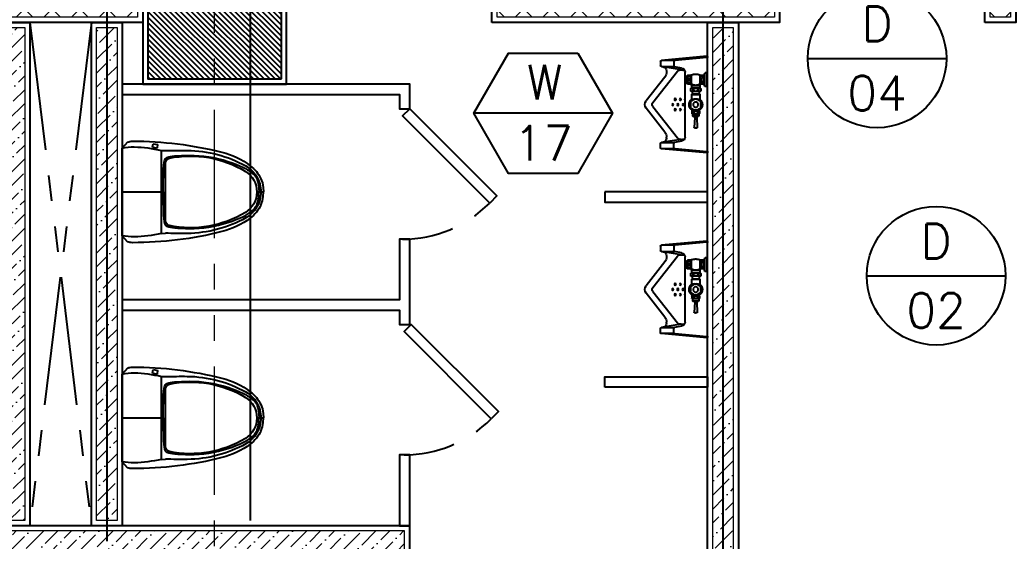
# Model space of a CAD drawing. Header units: metres. Extents: x -12400 to 1, y 0 to 106422.
# Drawn here: x -12074.703 to -12069.867, y 106403.745 to 106406.283 of the extents above; entities that cross this region are included whole.
import ezdxf
from ezdxf.enums import TextEntityAlignment as Align

# ---------------------------------------------------------------- set-up
doc = ezdxf.new("R2010")
doc.units = ezdxf.units.M
doc.header["$PDMODE"] = 35
for name, pattern in [('DASHED2', [0.375, 0.25, -0.125]), ('HIDDEN2', [4.762499999999999, 3.175, -1.5875]), ('PHANTOM2', [1.25, 0.625, -0.125, 0.125, -0.125, 0.125, -0.125])]:
    doc.linetypes.add(name, pattern=pattern)
for name, color, linetype, lineweight in [('0.1', 1, 'Continuous', 9), ('A-DIM-100', 8, 'Continuous', 0), ('DIM 001', 251, 'Continuous', 13), ('HATCH', 250, 'Continuous', 5)]:
    doc.layers.add(name, color=color, linetype=linetype, lineweight=lineweight)
for name, color, linetype in [('FIXTURE', 35, 'Continuous'), ('FURNITURE', 1, 'Continuous'), ('P-FIXT', 8, 'Continuous'), ('P-FIXT-MISC', 84, 'Continuous'), ('P-HIDE', 1, 'HIDDEN2'), ('SCH-DOOR', 23, 'Continuous'), ('SCH-WIND', 181, 'Continuous'), ('stone', 15, 'Continuous'), ('WALL', 7, 'Continuous')]:
    doc.layers.add(name, color=color, linetype=linetype)
doc.layers.add('GUIDELINES', color=206, linetype='Continuous', plot=False)
doc.styles.add('DIMTXT-100', font='arial.ttf')
doc.styles.add('swis721', font='swiss.ttf')
doc.styles.add('T-0.15', font='romans.shx', dxfattribs={"height": 0.15})
doc.dimstyles.new('D-100', dxfattribs={"dimtxt": 0.2, "dimasz": 0.15, "dimexe": 0.1, "dimexo": 0.1, "dimgap": 0.1, "dimtad": 1, "dimdec": 3, "dimzin": 4, "dimdsep": 46, "dimtxsty": 'DIMTXT-100', "dimblk": 'ARCHTICK', "dimcen": 0.2, "dimdle": 0.1, "dimclrd": 8, "dimclre": 8, "dimclrt": 2, "dimadec": 0, "dimazin": 1, "dimtfac": 1, "dimtdec": 3, "dimtofl": 0, "dimtmove": 2, "dimatfit": 3, "dimfxl": 1, "dimarcsym": 0})
doc.dimstyles.new('DIM 200', dxfattribs={"dimtxt": 200, "dimasz": 1, "dimexe": 0, "dimexo": 40, "dimgap": 50, "dimtad": 1, "dimtoh": 1, "dimdec": 0, "dimlfac": 2, "dimtxsty": 'swis721', "dimblk": 'CIR', "dimcen": 0, "dimclrd": 155, "dimclre": 155, "dimclrt": 4, "dimadec": 0, "dimazin": 0, "dimtfac": 1, "dimtdec": 0, "dimtix": 1, "dimtmove": 1, "dimatfit": 3, "dimldrblk": 'CIR', "dimfxl": 0, "dimarcsym": 0})

# ---------------------------------------------------------------- blocks, each defined once
blk = doc.blocks.new('CIR')
at = {"color": 4}
blk.add_circle((0, 0), 50, dxfattribs=at)
blk = doc.blocks.new('D-TAG')
at = {"layer": 'SCH-DOOR'}
blk.add_line((-0.2999999999883585, 0), (0.2999999999883585, 0), dxfattribs=at)
blk.add_circle((0, 5.821121362714621e-11), 0.3, dxfattribs=at)
at = {"layer": 'SCH-DOOR', "color": 2, "style": 'T-0.15'}
for tag, p in [('D-TAG', (-7.105427357601002e-14, 0.150000000029106)), ('D-NO', (-7.105427357601002e-14, -0.1499999999709054))]:
    blk.add_attdef(tag, text='', height=0.15, dxfattribs=at).set_placement(p, align=Align.MIDDLE_CENTER)
blk = doc.blocks.new('_ArchTick')
at = {"color": 0, "linetype": 'ByBlock', "const_width": 0.15}
blk.add_lwpolyline([(-0.5, -0.5), (0.5, 0.5)], dxfattribs=at)
blk = doc.blocks.new('*D1845')
at = {"layer": 'DEFPOINTS', "color": 0, "transparency": 16777216}
for p in [(-12073.57941529414, 106409.9702236537), (-12075.42941529414, 106403.7452236537), (-12073.57941529414, 106403.7452236537)]:
    blk.add_point(p, dxfattribs=at)
at = {"layer": 'DIM 001', "color": 8, "lineweight": -2, "transparency": 16777216}
for p, q in [((-12075.42941529414, 106403.8452236537), (-12075.42941529414, 106410.0702236537)), ((-12073.57941529414, 106403.8452236537), (-12073.57941529414, 106410.0702236537)), ((-12075.52941529414, 106409.9702236537), (-12073.47941529414, 106409.9702236537))]:
    blk.add_line(p, q, dxfattribs=at)
at = {"layer": 'DIM 001', "color": 8, "lineweight": -2, "transparency": 16777216, "xscale": 0.15, "yscale": 0.15, "zscale": 0.15, "rotation": 180}
blk.add_blockref('_ArchTick', (-12075.42941529414, 106409.9702236537), dxfattribs=at)
at = {"layer": 'DIM 001', "color": 8, "lineweight": -2, "transparency": 16777216, "xscale": 0.15, "yscale": 0.15, "zscale": 0.15}
blk.add_blockref('_ArchTick', (-12073.57941529414, 106409.9702236537), dxfattribs=at)
at = {"layer": 'DIM 001', "color": 2, "transparency": 16777216, "insert": (-12074.50441529414, 106410.1723382512), "char_height": 0.2, "attachment_point": 5, "style": 'DIMTXT-100'}
blk.add_mtext('1.850', dxfattribs=at)
blk = doc.blocks.new('*D1846')
at = {"layer": 'DEFPOINTS', "color": 0, "transparency": 16777216}
for p in [(-12071.27941529414, 106409.9702236537), (-12071.27941529414, 106406.3702236537), (-12073.57941529414, 106403.7452236537)]:
    blk.add_point(p, dxfattribs=at)
at = {"layer": 'DIM 001', "color": 8, "lineweight": -2, "transparency": 16777216}
for p, q in [((-12073.57941529414, 106403.8452236537), (-12073.57941529414, 106410.0702236537)), ((-12071.27941529414, 106406.4702236537), (-12071.27941529414, 106410.0702236537)), ((-12073.67941529414, 106409.9702236537), (-12071.17941529413, 106409.9702236537))]:
    blk.add_line(p, q, dxfattribs=at)
at = {"layer": 'DIM 001', "color": 8, "lineweight": -2, "transparency": 16777216, "xscale": 0.15, "yscale": 0.15, "zscale": 0.15, "rotation": 180}
blk.add_blockref('_ArchTick', (-12073.57941529414, 106409.9702236537), dxfattribs=at)
at = {"layer": 'DIM 001', "color": 8, "lineweight": -2, "transparency": 16777216, "xscale": 0.15, "yscale": 0.15, "zscale": 0.15}
blk.add_blockref('_ArchTick', (-12071.27941529414, 106409.9702236537), dxfattribs=at)
at = {"layer": 'DIM 001', "color": 2, "transparency": 16777216, "insert": (-12072.42941529414, 106410.1724064641), "char_height": 0.2, "attachment_point": 5, "style": 'DIMTXT-100'}
blk.add_mtext('2.300', dxfattribs=at)
blk = doc.blocks.new('A$C1B753C5A')
at = {"layer": 'WALL'}
h = blk.add_hatch(dxfattribs=at)
h.set_pattern_fill('ANSI31', color=250, scale=0.15)
h.set_pattern_definition([(45, (-1494.388102653662, 303.0677240852394), (-0.01325825214724777, 0.01325825214724777), [])])
h.paths.add_polyline_path([(0.4750000000001364, 0.6749999999999545), (0.02500000000009089, 0.6749999999999545), (0.02500000000009095, 0.02499999999997721), (0.4750000000001364, 0.02499999999997721)])
at = {"color": 7}
blk.add_lwpolyline([(0, 0), (0.5000000000002274, 0), (0.5000000000002274, 0.6999999999999318), (0, 0.6999999999999318)], close=True, dxfattribs=at)
at = {"layer": 'stone', "color": 5}
blk.add_lwpolyline([(0.02500000000009095, 0.02499999999997726), (0.4750000000001364, 0.02499999999997726), (0.4750000000001364, 0.6749999999999545), (0.02500000000009095, 0.6749999999999545)], close=True, dxfattribs=at)
blk = doc.blocks.new('COLUMNS2F')
at = {"rotation": 90}
blk.add_blockref('A$C1B753C5A', (-12149.60441529414, 106343.1499565114), dxfattribs=at)
blk = doc.blocks.new('AM-UFV-P')
for p, q in [((-35, 0), (35, 0)), ((-35, 0), (-35, -4)), ((35, 0), (35, -4.000000000000455)), ((-179.5, -44.5), (-175.5, -43)), ((-179.5, -44.5), (-179.5, -71.5)), ((-175.5, -43), (-175.5, -73)), ((-165.4794172342263, -43), (-175.5000000000002, -43)), ((-165.5, -43.5), (-165.5, -72.5)), ((-153, -39.5), (-164, -39.5)), ((-164, -47.5), (-164, -49.5)), ((-153, -47.5), (-164, -47.5)), ((-153, -47.5), (-153, -49.5)), ((-151.5, -43.5), (-151.5, -72.5)), ((-145.5785287664237, -43), (-148.5, -43)), ((-148.5, -43), (-148.5, -44.5)), ((-148.2613607030553, -54.38500171259784), (-137.7613607030553, -36.19846823312446)), ((-143.3662692463452, -42), (-145.1577547170014, -42)), ((-131.5, -32.5834699457223), (-110.5, -32.5834699457223)), ((-104.2386392969449, -36.19846823312446), (-93.73863929694494, -54.38500171259784)), ((-70, -37.5), (-102.6696972201767, -37.5)), ((-73, -37.5), (-73, -78.5)), ((-70, -37.5), (-70, -78.5)), ((-56.49999999999989, -41), (-70, -41)), ((-56.49999999999989, -38.5), (-56.49999999999989, -77.5)), ((-42.99999999999989, -33), (-54.99999999999989, -33)), ((-54.99999999999989, -44), (-54.99999999999989, -47)), ((-42.99999999999989, -44), (-54.99999999999989, -44)), ((-42.99999999999989, -47), (-54.99999999999989, -47)), ((-42.99999999999989, -44), (-42.99999999999989, -47)), ((-27.49999999999989, -38), (-41.51154461283465, -38)), ((-41.49999999999989, -38.5), (-41.49999999999989, -77.5)), ((-34.99999999999989, -4), (35.00000000000011, -4)), ((-34.99999999999989, -4), (-33.00142649191491, -11.99429403234035)), ((-27.49999999999989, -38), (-26.86302466001473, -37)), ((-27.49999999999989, -78), (-27.49999999999989, -38)), ((-26.86302466001473, -37), (23.5, -37)), ((-20.99999999999989, -18.5), (-20.99999999999989, -35)), ((-20.99999999999989, -28.5), (-11.99999999999989, -28.5)), ((-16.49999999999989, -16), (16.5, -16)), ((-11.99999999999989, -18.5), (-10, -18.5)), ((-11.99999999999989, -18.5), (-11.99999999999989, -28.5)), ((-10, -18.5), (-10, -28.5)), ((-9.999999999999886, -28.5), (10, -28.5)), ((10, -18.5), (12, -18.5)), ((10, -18.5), (10, -28.5)), ((12, -18.5), (12, -28.5)), ((12, -28.5), (21, -28.5)), ((21, -18.5), (21, -35)), ((35.00000000000011, -4), (33.00142649191503, -11.99429403234035)), ((-183.5, -53), (-232.5583307503521, -50.09169093996843)), ((-183.5, -63), (-232.5583307503521, -65.90830906003157)), ((-183.5, -53), (-183.5, -63)), ((-175.5, -73), (-179.5, -71.5)), ((-165.4794172342263, -73), (-175.5, -73)), ((-153, -49.5), (-164, -49.5)), ((-164, -66.5), (-164, -68.5)), ((-153.0000000000002, -66.5), (-164, -66.5)), ((-153, -68.5), (-164, -68.5)), ((-153.0000000000002, -76.5), (-164, -76.5)), ((-153, -66.5), (-153, -68.5)), ((-149.5, -71.5), (-148.5, -73)), ((-145.5785287664237, -73), (-148.5, -73)), ((-137.7613607030553, -79.80153176687554), (-148.2613607030553, -61.61499828740216)), ((-143.3662692463452, -74), (-145.1577547170014, -74)), ((-110.5, -83.4165300542777), (-131.5, -83.4165300542777)), ((-93.73863929694494, -61.61499828740216), (-104.2386392969449, -79.80153176687554)), ((-70, -78.5), (-102.6696972201767, -78.5)), ((-56.49999999999989, -75), (-70, -75)), ((-54.99999999999989, -69), (-54.99999999999989, -72)), ((-42.99999999999989, -69), (-54.99999999999989, -69)), ((-42.99999999999989, -72), (-54.99999999999989, -72)), ((-42.99999999999989, -83), (-54.99999999999989, -83)), ((-42.99999999999989, -69), (-42.99999999999989, -72)), ((-27.49999999999989, -78), (-41.51154461283465, -78)), ((-27.49999999999989, -78), (-26.86302466001484, -79)), ((-26.86302466001484, -79), (23.5, -79)), ((-20.99999999999989, -83), (21, -83)), ((-20.99999999999989, -83), (-20.99999999999989, -97.5)), ((-20.99999999999989, -92.5), (-14.99999999999989, -92.5)), ((-14.99999999999989, -92.48803407618198), (-14.99999999999989, -100.5)), ((-6, -92.5), (-6, -100.5)), ((-6, -92.5), (6, -92.5)), ((6, -92.5), (6, -100.5)), ((15, -92.48803407620153), (15, -100.5)), ((15.00000000000011, -92.5), (21, -92.5)), ((21, -82.99999999999955), (21, -97.5)), ((-17.99999999999989, -100.5), (18, -100.5)), ((-15.49999999999989, -100.5), (-15.49999999999989, -102.2824768700866)), ((15.5, -100.5), (15.5, -102.2824768700866))]:
    blk.add_line(p, q)
for points in [[(-151.518372957667, -43.02755943650027), (-151.5, -43), (-150.5, -44.5)], [(-150.5, -73), (-149.5, -43)], [(-148.5, -44.5), (-149.5, -43), (-150.5, -44.5)], [(-149.5, -71.5), (-150.5, -73), (-151.5, -71.5)]]:
    blk.add_lwpolyline(points)
blk.add_circle((-121, -58), 12.5)
for centre, radius, start, end in [((-159.4166666666667, -43.5), 6.083333333333319, 138.8879095608329, 221.1120904391671), ((-157.5833333333335, -43.5), 6.083333333333319, 318.887909560833, 41.11209043916704), ((-121, -58), 32.5, 39.10689781538957, 155.3469832214852), ((-108.531269265191, -58), 39.96873073480916, 156.4022568453382, 203.5977431546618), ((-121, -58), 27.5, 127.5536494185502, 172.4463505814501), ((-121, -58), 27.5, 112.4463505814498, 127.5536494185502), ((-121, -58), 27.5, 67.55364941855044, 112.4463505814498), ((-121, -58), 27.5, 52.4463505814501, 67.55364941855044), ((-121, -58), 27.5, 7.553649418550401, 52.4463505814501), ((-164.5416666666652, -58), 71.5416666666651, 343.3486993391459, 16.65130066085406), ((-45.66666666666663, -38.5), 10.83333333333329, 149.4897625938843, 210.5102374061157), ((-15.41666666666663, -58), 41.08333333333321, 164.4696679631493, 195.5303320368507), ((-52.33333333333314, -38.5), 10.83333333333329, 329.4897625938843, 30.5102374061157), ((-82.58333333333314, -58), 41.08333333333321, 344.4696679631493, 15.53033203685071), ((-30.09099899147884, -11.26668715723144), 3, 194.0362434679265, 263.4065406717525), ((0, 249.0624999999991), 265.0624999999989, 263.4065406717523, 276.5934593282477), ((8.719140243358197, -58), 36.21914024335814, 144.5632464150911, 215.4367535849089), ((-22.99999999999989, -35), 2, 270, 0), ((-16.49999999999989, -21.30000000000018), 5.300000000000013, 31.89079180184607, 148.1092081981541), ((-16.49999999999989, -24.4375), 6.062499999999962, 222.0750220508432, 317.9249779491569), ((0, -37.25), 21.25000000000016, 61.92751306414726, 118.0724869358527), ((0, -4.5), 25.99999999999974, 247.3801350519597, 292.6198649480403), ((16.5, -21.30000000000018), 5.300000000000013, 31.89079180184593, 148.1092081981539), ((16.5, -24.4375), 6.062499999999962, 222.0750220508431, 317.9249779491568), ((23, -35), 2, 180, 270), ((-29.625, -58), 57.12500000000003, 338.4314042648749, 21.56859573512498), ((30.09099899147895, -11.26668715723144), 3, 276.5934593282469, 345.9637565320737), ((-211.8633646436067, -58), 23.63663535639327, 164.1433383979493, 195.8566616020505), ((-232.6766883020441, -52.08818574085262), 2, 86.60732367458516, 164.1433383979494), ((-232.6766883020441, -63.91181425914738), 2, 195.8566616020508, 273.3926763254156), ((-179.1916529343673, -54.57779608751071), 4.58816901734348, 93.85345685994521, 159.8863384317429), ((-179.1916529343673, -61.42220391248975), 4.58816901734348, 200.1136615682571, 266.1465431400548), ((-140.666666666667, -58), 24.83333333333311, 159.9840403971173, 200.0159596028829), ((-159.4166666666667, -72.5), 6.083333333333319, 138.887909560833, 221.1120904391671), ((-176.3333333333333, -58), 24.83333333333311, 339.9840403971172, 20.01595960288267), ((-157.5833333333335, -72.5), 6.083333333333319, 318.887909560833, 41.11209043916703), ((-121, -58), 32.5, 206.3608505240899, 320.8931021846103), ((-121, -58), 27.5, 172.4463505814501, 187.55364941855), ((-121, -58), 27.5, 187.55364941855, 232.44635058145), ((-121, -58), 27.5, 232.44635058145, 247.5536494185507), ((-121, -58), 27.5, 247.5536494185507, 292.4463505814498), ((-121, -58), 27.5, 292.4463505814498, 307.5536494185508), ((-121, -58), 27.5, 307.5536494185508, 352.4463505814494), ((-121, -58), 27.5, 352.4463505814494, 7.553649418550401), ((-45.66666666666663, -77.5), 10.83333333333329, 149.4897625938843, 210.5102374061157), ((-52.33333333333314, -77.5), 10.83333333333329, 329.4897625938843, 30.5102374061157), ((-26.04397409158469, -83.37123380724051), 5.057616946370748, 4.209349294655021, 59.8014171215136), ((-17.99999999999989, -92.49401703808917), 3.000005965966272, 359.8857339959993, 180.1142660040007), ((0, -96.98505154417262), 7.491040472049557, 36.77843010713381, 143.2215698928662), ((18.00000000000011, -92.49401703808917), 3.000005965966272, 359.8857339959993, 180.1142660040007), ((26.0439740915848, -83.37123380724051), 5.057616946370748, 120.1985828784864, 175.790650705345), ((-17.99999999999989, -97.5), 3, 180, 269.9999999999999), ((-12.99999999999989, -102.2824768700866), 2.5, 180, 263.6816343900797), ((1.13686837721616e-13, 15.12499999999864), 120.6249999999985, 263.6816343900803, 276.3183656099196), ((13, -102.2824768700866), 2.5, 276.3183656099202, 0), ((18, -97.5), 3, 269.9999999999999, 0)]:
    blk.add_arc(centre, radius, start, end)
blk = doc.blocks.new('A$C70C25C89')
at = {"layer": 'P-FIXT'}
for p, q in [((-0.2270403193979291, 0), (-0.2320209828976658, 0)), ((-0.2270403193979291, 0), (0.2270403193979291, 0)), ((0.2270403193979291, 0), (0.2320209828976658, 0)), ((-0.2350143383737304, -0.00319955701706931), (-0.2149996914886287, -0.2249999999767169)), ((-0.2300348248900264, -0.003181485168170184), (-0.2152843899530126, -0.1603024752694182)), ((0.2350143383737304, -0.00319955701706931), (0.2150003085116623, -0.2249999999767169)), ((0.2300348248900264, -0.003181485168170184), (0.2152850069833221, -0.1603024752694182)), ((-0.17798556262278, -0.1264222912141122), (-0.1842532236987608, -0.1608944271574728)), ((-0.1692109516297933, -0.1284797792322934), (-0.1836536471819272, -0.2167713196249679)), ((-0.1692109516297933, -0.1284797792322934), (-0.1664730839838739, -0.1117425606935285)), ((-0.1583081644203048, -0.1099999999860302), (0.1583087814433384, -0.1099999999860302)), ((0.1692115686601028, -0.1284797792322934), (0.1664737010141835, -0.1117425606935285)), ((0.1692115686601028, -0.1284797792322934), (0.1836542642122367, -0.2167713196249679)), ((0.1779861796458135, -0.1264222912141122), (0.1842538407290704, -0.1608944271574728)), ((-0.2149996914886287, -0.1616888482822105), (-0.2149996914886287, -0.2249999999767169)), ((-0.2102935474686092, -0.1649999999790452), (-0.1891725732493796, -0.1649999999790452)), ((-0.1849996914825169, -0.2249999999767169), (-0.1849996914825169, -0.1627544614020735)), ((-0.009503696812316775, -0.2671896870597266), (-0.1621452885738108, -0.1471816698322073)), ((0.009504313842626289, -0.2671896870597266), (0.1621459056041203, -0.1471816698322073)), ((0.1850003085128265, -0.2249999999767169), (0.1850003085128265, -0.1627544614020735)), ((0.2102941644989187, -0.1649999999790452), (0.1891731902796892, -0.1649999999790452)), ((0.2150003085116623, -0.1616888482822105), (0.2150003085116623, -0.2249999999767169)), ((-0.2099996914839721, -0.2299999999813735), (-0.1899996914871735, -0.2299999999813735)), ((-0.1836536471819272, -0.2167713196249679), (-0.1849996914825169, -0.2249999999767169)), ((-0.1639159770275, -0.1999999999534339), (-0.1592887924780371, -0.1999999999534339)), ((-0.1339447782738716, -0.2090535794268362), (-0.01813128592766589, -0.2989006973220967)), ((0.1339453953041811, -0.2090535794268362), (0.0181319029579754, -0.2989006973220967)), ((0.1639165940505336, -0.1999999999534339), (0.1592894095083466, -0.1999999999534339)), ((0.1836542642122367, -0.2167713196249679), (0.1850003085128265, -0.2249999999767169)), ((0.2100003085142816, -0.2299999999813735), (0.1900003085174831, -0.2299999999813735))]:
    blk.add_line(p, q, dxfattribs=at)
for centre, radius, start, end in [((-0.2320209828976658, -0.002999999967869371), 0.003, 90, 183.8140751683638), ((-0.2270403193979291, -0.002999999967869371), 0.003, 90, 183.468228503883), ((0.2270403193979291, -0.002999999967869371), 0.003, 356.531771496117, 90), ((0.2320209828976658, -0.002999999967869371), 0.003, 356.1859248316362, 90), ((-0.1583081644203048, -0.1300000000046566), 0.02, 90, 169.6951549488134), ((-0.1494732814680901, -0.1317084595793858), 0.02, 170.7098595044006, 230.6837464831475), ((0.1583087814433384, -0.1300000000046566), 0.02, 10.30484505118658, 90), ((0.1494738984983996, -0.1317084595793858), 0.02, 309.3162535168525, 9.290140495599383), ((-0.2102935474686092, -0.1599999999743886), 0.005, 183.468228503883, 270), ((-0.1891725732493796, -0.1599999999743886), 0.005, 270, 349.6951549488134), ((0.1891731902796892, -0.1599999999743886), 0.005, 190.3048450511866, 270), ((0.2102941644989187, -0.1599999999743886), 0.005, 270, 356.531771496117), ((-0.2099996914839721, -0.2249999999767169), 0.005, 180, 270), ((-0.1899996914871735, -0.2249999999767169), 0.005, 270, 0), ((-0.1639159770275, -0.2199999999720603), 0.02, 90, 170.7098595044006), ((-0.1592887924780371, -0.2399999999906868), 0.04, 50.68374648314753, 90), ((0.1592894095083466, -0.2399999999906868), 0.04, 90, 129.3162535168525), ((0.1639165940505336, -0.2199999999720603), 0.02, 9.290140495599383, 90), ((0.1900003085174831, -0.2249999999767169), 0.005, 180, 270), ((0.2100003085142816, -0.2249999999767169), 0.005, 270, 0), ((3.085151547566056e-07, -0.2555847793701105), 0.015, 230.6837464831475, 309.3162535168525), ((3.085151547566056e-07, -0.2749999591615051), 0.03, 232.8152940856794, 307.1847059143206)]:
    blk.add_arc(centre, radius, start, end, dxfattribs=at)
at = {"layer": 'P-FIXT-MISC'}
for centre in [(-0.02499969148630043, -0.1326672316645272), (3.085151547566056e-07, -0.1201672316528857), (3.085151547566056e-07, -0.1451672316179611), (0.02500030851660995, -0.1326672316645272), (-0.02499969148630043, -0.1576672316296026), (3.085151547566056e-07, -0.1701672316412441), (0.02500030851660995, -0.1576672316296026)]:
    blk.add_circle(centre, 0.004, dxfattribs=at)
for centre in [(-0.02499969148630043, -0.1076672316412441), (0.02500030851660995, -0.1076672316412441)]:
    blk.add_arc(centre, 0.004, 215.6753722872433, 324.3246277127568, dxfattribs=at)
at = {"layer": 'P-HIDE', "xscale": 0.001, "yscale": 0.001, "zscale": 0.001}
blk.add_blockref('AM-UFV-P', (0.1210003085143398, 0), dxfattribs=at)
blk = doc.blocks.new('*U1968')
at = {"layer": 'HATCH'}
h = blk.add_hatch(dxfattribs=at)
h.set_pattern_fill('ANSI37', color=256, scale=0.03, angle=-180)
h.set_pattern_definition([(225, (0.3124999999343305, 0), (0.06735192090801863, -0.06735192090801868), []), (314.9999999999999, (0.3124999999343305, 0), (0.06735192090801868, 0.06735192090801861), [])])
h.paths.add_polyline_path([(0.02500000000873115, 0.1749999999883585), (0.02500000000873115, 0.02499999999417923), (1.374999999939787, 0.02499999999417923), (1.374999999939787, 0.1749999999883585)])
blk.add_lwpolyline([(0, 0.1999999999825377), (0, 0), (1.399999999933967, 0), (1.399999999933967, 0.1999999999825377)], close=True)
blk.add_lwpolyline([(0.02500000000873115, 0.1749999999883585), (0.02500000000873115, 0.02499999999417923), (1.374999999939787, 0.02499999999417923), (1.374999999939787, 0.1749999999883585)], close=True, dxfattribs=at)
blk = doc.blocks.new('WC1')
for p, q in [((-162576.9931683173, -159699.1905031019), (-162547.8925521043, -159673.6328675863)), ((-162120.9773624286, -159673.6328675863), (-162547.8925521043, -159673.6328675863)), ((-162334.4349572664, -159673.6328675863), (-162334.4349572664, -159864.0139656849)), ((-162091.8767462156, -159699.1905031019), (-162120.9773624286, -159673.6328675863)), ((-162552.4951824554, -159820.7935795651), (-162569.189020191, -159824.9456643939)), ((-162569.189020191, -159824.9456643939), (-162565.3933518544, -159846.4504209402)), ((-162552.5802654989, -159820.8149253246), (-162548.4413804262, -159844.7155991448)), ((-162548.3541512685, -159844.7066685406), (-162565.3933518544, -159846.4504209402)), ((-162536.3543037346, -159864.0139656849), (-162535.3802448073, -159884.4249193623)), ((-162132.5156107982, -159864.0139656849), (-162536.3543037346, -159864.0139656849)), ((-162132.5156107982, -159864.0139656849), (-162133.4896697256, -159884.4249193623)), ((-162192.9062489288, -159884.8853647018), (-162475.963665604, -159884.8853647018)), ((-162334.6219461195, -160328.4299856107), (-162334.2479684133, -160328.4299856107)), ((-162334.4349572664, -160328.4299856107), (-162334.4349572664, -160360.6328675863))]:
    blk.add_line(p, q)
for points in [[(-162334.4349572664, -159873.3471163321), (-162381.6357621558, -159873.52531304), (-162418.084604149, -159874.0400112233), (-162445.2709326515, -159874.8614191247), (-162464.6842662983, -159875.95979114), (-162477.8140314186, -159877.3053124353), (-162486.1497004942, -159878.86821433), (-162491.1807229308, -159880.6187050666), (-162494.3966173634, -159882.5270159645), (-162494.3966173634, -159882.5270159645), (-162497.0441838343, -159884.6227310924), (-162499.3999018509, -159887.173145512), (-162501.497624634, -159890.5049070347), (-162503.3711592513, -159894.9446865483), (-162505.0543819999, -159900.8191780173), (-162506.5811461007, -159908.4550061763), (-162507.9852586213, -159918.1788419133), (-162509.3005958589, -159930.3173791926), (-162509.3005958589, -159930.3173791926), (-162510.5315192715, -159945.083660232), (-162511.564538648, -159962.2363510289), (-162512.2566489382, -159981.4204889101), (-162512.4649143213, -160002.2811112029), (-162512.0463297469, -160024.463278311), (-162510.8579593944, -160047.612050638), (-162508.7567982133, -160071.3724424346), (-162505.5998642298, -160095.3895371809), (-162505.5998642298, -160095.3895371809), (-162501.3024667011, -160119.3197719935), (-162496.012710583, -160142.865390835), (-162489.937061292, -160165.7400374572), (-162483.2818919384, -160187.6573556122), (-162476.2536217856, -160208.3309659755), (-162469.0586239437, -160227.4745353755), (-162461.9033407528, -160244.8016844876), (-162454.9941683996, -160260.0261032168), (-162454.9941683996, -160260.0261032168), (-162448.5033498557, -160272.9492875383), (-162442.4665844618, -160283.7244192372), (-162436.8853721899, -160292.5925784751), (-162431.7612822419, -160299.7948223369), (-162427.0958145902, -160305.572184831), (-162422.8905384364, -160310.1657691954), (-162419.1469306764, -160313.8166325151), (-162415.8665605119, -160316.7658087983), (-162415.8665605119, -160316.7658087983), (-162413.0302282977, -160319.2266864106), (-162410.5357513062, -160321.3018403799), (-162408.2602471922, -160323.0660847086), (-162406.0808105342, -160324.5943026287), (-162403.8745589869, -160325.9613542955), (-162401.5185640523, -160327.242076788), (-162398.8899664617, -160328.5113302617), (-162395.8658377171, -160329.8439979484), (-162395.8658377171, -160329.8439979484), (-162392.3071880784, -160331.2918635068), (-162388.0105289975, -160332.8145199911), (-162382.7562645315, -160334.3484839589), (-162376.3247987373, -160335.830295044), (-162368.4965356719, -160337.1964928804), (-162359.051856316, -160338.3836171022), (-162347.7712108795, -160339.3281611902), (-162334.4349572664, -160339.9667109315)], [(-162334.4349572664, -159873.3471163321), (-162287.234152377, -159873.52531304), (-162250.7853103839, -159874.0399881467), (-162223.5989818814, -159874.8614191247), (-162204.1856482345, -159875.95979114), (-162191.0558831143, -159877.3053124353), (-162182.7202140387, -159878.86821433), (-162177.689191602, -159880.6187050666), (-162174.4732971695, -159882.526992888), (-162174.4732971695, -159882.526992888), (-162171.8257306986, -159884.6227310924), (-162169.4700126819, -159887.173145512), (-162167.3722898988, -159890.5049070347), (-162165.4987552816, -159894.9446865483), (-162163.8155094564, -159900.8191549407), (-162162.2887684322, -159908.4549830998), (-162160.8846559116, -159918.1788419133), (-162159.5693186739, -159930.3173791926), (-162159.5693186739, -159930.3173791926), (-162158.3383952614, -159945.083660232), (-162157.3053758848, -159962.2363510289), (-162156.6132655946, -159981.4204889101), (-162156.4050002115, -160002.2811112029), (-162156.8235617094, -160024.463278311), (-162158.0119551385, -160047.612050638), (-162160.1131163196, -160071.3724424346), (-162163.2700272265, -160095.3895141044), (-162163.2700272265, -160095.3895141044), (-162167.5674478318, -160119.3197719935), (-162172.8571808733, -160142.865390835), (-162178.9328532408, -160165.7400374572), (-162185.5880225944, -160187.6573325357), (-162192.6162927473, -160208.3309659755), (-162199.8112905891, -160227.474512299), (-162206.9665507035, -160244.8016844876), (-162213.8757461333, -160260.0260801403), (-162213.8757461333, -160260.0260801403), (-162220.3665646771, -160272.9492875383), (-162226.4033300711, -160283.7244192372), (-162231.9845192664, -160292.5925784751), (-162237.1086322909, -160299.7948223369), (-162241.7740768662, -160305.572184831), (-162245.9793760964, -160310.1657691954), (-162249.72296078, -160313.8166325151), (-162253.0033309444, -160316.7658087983), (-162253.0033309444, -160316.7658087983), (-162255.8396631587, -160319.2266864106), (-162258.3341401502, -160321.3018403799), (-162260.6096442641, -160323.0660847086), (-162262.7890809222, -160324.5943026287), (-162264.9953555459, -160325.9613542955), (-162267.351327404, -160327.242076788), (-162269.9799480711, -160328.5113302617), (-162273.0040537393, -160329.8439979484), (-162273.0040537393, -160329.8439979484), (-162276.5627033779, -160331.2918635068), (-162280.8593624588, -160332.8145199911), (-162286.1136269248, -160334.3484839589), (-162292.5450927191, -160335.830295044), (-162300.3733788609, -160337.1964928804), (-162309.8180351404, -160338.3836171022), (-162321.0987036533, -160339.3281611902), (-162334.4349572664, -160339.9667109315)], [(-162398.8878665006, -160348.3297718088), (-162378.1835874731, -160355.9401927449), (-162356.4558427388, -160359.9195730721), (-162334.4349572664, -160360.6207062725)], [(-162269.9820480323, -160348.3297718088), (-162290.6863270597, -160355.9401927449), (-162312.414071794, -160359.9195730721), (-162334.4349572664, -160360.6207062725)]]:
    blk.add_lwpolyline(points)
for centre, radius, start, end in [((-162253.8764763516, -159732.1624554844), 299.7851999375185, 168.7413470001143, 180), ((-162414.9934381813, -159732.1624554844), 299.7851999375185, 0, 11.25865299988571), ((-162514.7413184186, -159723.6169287474), 66.87259529971651, 158.5759279993597, 180), ((-160793.1235944935, -159723.6169287474), 1788.490319224849, 180, 194.0916660000371), ((-163875.7463200394, -159723.6169287474), 1788.490319224849, 345.9083339999628, 0), ((-162154.1285961142, -159723.6169287474), 66.87259529971651, 0, 21.4240720006403), ((-161879.5332384873, -159710.7352590436), 674.4688853581728, 181.8205370012207, 193.1357149998817), ((-162789.3366760455, -159710.7352590436), 674.4688853581728, 346.8642850001183, 358.1794629987792), ((-160244.6774193305, -159964.6462757363), 2292.107099532899, 177.9942979991607, 180.6406079995467), ((-161992.9577506646, -160006.0010655537), 515.9318527873959, 168.526140000582, 211.2185529988867), ((-162475.963665604, -159907.961861441), 23.0764967392269, 89.99999999999999, 168.526140000582), ((-162675.9121638682, -160006.0010655537), 515.9318527873959, 328.7814470011132, 11.473859999418), ((-162192.9062489288, -159907.961861441), 23.0764967392269, 11.473859999418, 89.99999999999999), ((-164424.1924952024, -159964.6462757363), 2292.107099532899, 359.3593920004533, 2.005702000839277), ((-161937.6450725649, -159983.5756490935), 599.0336174843858, 180.6406079995467, 209.1162420008193), ((-162731.2248419679, -159983.5756490935), 599.0336174843858, 330.8837579991807, 359.3593920004533), ((-162152.3706747456, -160064.8260095336), 387.0709411818007, 194.0916660000371, 216.8703990000719), ((-162516.4992397873, -160064.8260095336), 387.0709411818007, 323.1296009999281, 345.9083339999628), ((-162328.1051434403, -160196.6292667795), 167.4014303397128, 216.8703990000719, 244.9864689995067), ((-162337.8278253525, -160206.4631312529), 140.9669571774773, 209.1162420008193, 239.5440799998158), ((-162336.4735349884, -160214.1936884311), 114.2512969024744, 211.2185529988867, 270.9285929994603), ((-162332.3963795445, -160214.1936884311), 114.2512969024744, 269.0714070005398, 328.7814470011132), ((-162340.7647710925, -160196.6292667795), 167.4014303397128, 295.0135310004933, 323.1296009999281), ((-162331.0420891804, -160206.4631312529), 140.9669571774773, 300.4559200001842, 330.8837579991807), ((-162333.4431294365, -160199.0062613261), 149.617412745144, 239.5440799998158, 269.6201789994732), ((-162335.4267850963, -160199.0062613261), 149.617412745144, 270.3798210005268, 300.4559200001842)]:
    blk.add_arc(centre, radius, start, end)
blk = doc.blocks.new('*U1734')
at = {"layer": 'HATCH'}
h = blk.add_hatch(dxfattribs=at)
h.set_pattern_fill('ANSI36', color=256, scale=0.015)
h.set_pattern_definition([(45, (12094.6741910285, -106406.7665946045), (0.025256970340507, 0.09260889124852564), [0.1190625, -0.0238125, 0, -0.0238125])])
h.paths.add_polyline_path([(0.0249999999996362, 0.1249999999854481), (0.02499999999963665, 0.02499999999417923), (3.374999999998976, 0.02499999999417923), (3.374999999998976, 0.1249999999854481)])
at = {"color": 4}
blk.add_lwpolyline([(3.399999999998612, 0), (3.399999999998612, 0.1499999999796273), (0, 0.1499999999796273), (0, 0)], close=True, dxfattribs=at)
at = {"layer": 'HATCH'}
blk.add_lwpolyline([(3.374999999998976, 0.02499999999417923), (3.374999999998976, 0.1249999999854481), (0.0249999999996362, 0.1249999999854481), (0.0249999999996362, 0.02499999999417923)], close=True, dxfattribs=at)
blk = doc.blocks.new('*U1732')
at = {"layer": 'HATCH'}
h = blk.add_hatch(dxfattribs=at)
h.set_pattern_fill('ANSI36', color=256, scale=0.015)
h.set_pattern_definition([(45, (12095.67419102853, -106406.7665946045), (0.025256970340507, 0.09260889124852564), [0.1190625, -0.0238125, 0, -0.0238125])])
h.paths.add_polyline_path([(0.0249999999996362, 0.1249999999854481), (0.0249999999996362, 0.02499999999417923), (4.375000000020804, 0.02499999999417923), (4.375000000020804, 0.1249999999854481)])
at = {"color": 4}
blk.add_lwpolyline([(4.40000000002044, 0), (4.40000000002044, 0.1499999999796273), (0, 0.1499999999796273), (0, 0)], close=True, dxfattribs=at)
at = {"layer": 'HATCH'}
blk.add_lwpolyline([(4.375000000020804, 0.02499999999417923), (4.375000000020804, 0.1249999999854481), (0.0249999999996362, 0.1249999999854481), (0.0249999999996362, 0.02499999999417923)], close=True, dxfattribs=at)
blk = doc.blocks.new('*U1959')
at = {"layer": 'HATCH'}
h = blk.add_hatch(dxfattribs=at)
h.set_pattern_fill('ANSI36', color=256, scale=0.015)
h.set_pattern_definition([(45, (12093.72419102851, -106406.7665946045), (0.025256970340507, 0.09260889124852564), [0.1190625, -0.0238125, 0, -0.0238125])])
h.paths.add_polyline_path([(0.0249999999996362, 0.1249999999854481), (0.02499999999963598, 0.02499999999417923), (2.425000000009162, 0.02499999999417923), (2.425000000009163, 0.1249999999854481)])
at = {"color": 4}
blk.add_lwpolyline([(2.450000000008799, 0), (2.450000000008799, 0.1499999999796273), (0, 0.1499999999796273), (0, 0)], close=True, dxfattribs=at)
at = {"layer": 'HATCH'}
blk.add_lwpolyline([(2.425000000009163, 0.02499999999417923), (2.425000000009163, 0.1249999999854481), (0.0249999999996362, 0.1249999999854481), (0.0249999999996362, 0.02499999999417923)], close=True, dxfattribs=at)
blk = doc.blocks.new('*U1731')
at = {"layer": 'HATCH'}
h = blk.add_hatch(dxfattribs=at)
h.set_pattern_fill('ANSI37', color=256, scale=0.03, angle=-180)
h.set_pattern_definition([(225, (0.03750000001764486, 0), (0.06735192090801863, -0.06735192090801868), []), (314.9999999999999, (0.03750000001764486, 0), (0.06735192090801868, 0.06735192090801861), [])])
h.paths.add_polyline_path([(0.02500000000873115, 0.1749999999883585), (0.02500000000873115, 0.02499999999417923), (1.100000000023102, 0.02499999999417923), (1.100000000023102, 0.1749999999883585)])
blk.add_lwpolyline([(0, 0.1999999999825377), (0, 0), (1.125000000017281, 0), (1.125000000017281, 0.1999999999825377)], close=True)
blk.add_lwpolyline([(0.02500000000873115, 0.1749999999883585), (0.02500000000873115, 0.02499999999417923), (1.100000000023102, 0.02499999999417923), (1.100000000023102, 0.1749999999883585)], close=True, dxfattribs=at)
blk = doc.blocks.new('*U1766')
at = {"layer": 'HATCH'}
h = blk.add_hatch(dxfattribs=at)
h.set_pattern_fill('ANSI37', color=256, scale=0.03, angle=-180)
h.set_pattern_definition([(225, (-0.9375000000100036, 0), (0.06735192090801863, -0.06735192090801868), []), (314.9999999999999, (-0.9375000000100036, 0), (0.06735192090801868, 0.06735192090801861), [])])
h.paths.add_polyline_path([(0.02500000000873115, 0.1749999999883585), (0.02500000000873115, 0.02499999999417923), (0.1249999999954534, 0.02499999999417923), (0.1249999999954534, 0.1749999999883585)])
blk.add_lwpolyline([(0, 0.1999999999825377), (0, 0), (0.1499999999896326, 0), (0.1499999999896326, 0.1999999999825377)], close=True)
blk.add_lwpolyline([(0.02500000000873115, 0.1749999999883585), (0.02500000000873115, 0.02499999999417923), (0.1249999999954534, 0.02499999999417923), (0.1249999999954534, 0.1749999999883585)], close=True, dxfattribs=at)
blk = doc.blocks.new('FP_5F')
at = {"color": 8, "linetype": 'PHANTOM2'}
for points in [[(13.19999999998981, 18.80000000001746), (13.50000000000182, 16.34999999999127)], [(13.50000000001273, 18.80000000001746), (13.19999999999891, 16.34999999999127)]]:
    blk.add_lwpolyline(points, dxfattribs=at)
at = {"color": 1}
for points in [[(13.64999999999236, 18.49999999998545), (13.64999999999236, 18.44999999999709), (15.00000000000364, 18.44999999999709), (15.00000000000364, 18.38017766951816), (15.04999999999018, 18.38017766951816), (15.04999999999018, 18.49999999998545)], [(15.43890872961856, 17.92055826174328), (15.01464466093239, 18.34482233045856), (15.049999999992, 18.38017766951816), (15.47426406869272, 17.95591360081744)], [(13.64999999999236, 17.45000000001164), (13.64999999999236, 17.40000000002328), (15.00000000000364, 17.40000000002328), (15.00000000000364, 17.33017766954436), (15.04999999999018, 17.33017766954436), (15.05044848023317, 17.74491960711021), (15.00044848024481, 17.74491960711021), (15.00000000000182, 17.45000000001164)], [(15.44621179734531, 16.87055826176947), (15.02194772865914, 17.29482233048475), (15.05730306771875, 17.33017766954436), (15.48156713641947, 16.90591360084363)], [(15.00000000001273, 16.35000000002037), (15.05000000000109, 16.35000000002037), (15.049999999992, 16.69482233043527), (15.00000000000364, 16.69482233043527)]]:
    blk.add_lwpolyline(points, close=True, dxfattribs=at)
at = {"color": 8, "linetype": 'DASHED2'}
for points in [[(15.43890872961856, 17.92055826174328, -0.1989123673436126), (15.01464466093239, 17.74482233046729)], [(15.44621179734531, 16.87055826176947, -0.1989123673436126), (15.02194772865914, 16.69482233049348)]]:
    blk.add_lwpolyline(points, format="xyb", dxfattribs=at)
at = {"layer": 'FURNITURE'}
for points in [[(16.00000000000182, 17.97499999993306), (16.00000000000182, 17.92499999993015), (16.50000000000182, 17.92499999993015), (16.50000000000182, 17.97499999993306)], [(16.00000000000182, 17.02499999993597), (16.00000000000182, 17.07499999993888), (16.50000000000182, 17.07499999993888), (16.50000000000182, 17.02499999993597)]]:
    blk.add_lwpolyline(points, close=True, dxfattribs=at)
at = {"layer": 'GUIDELINES'}
for points in [[(16.57500000000073, 14.32499999999709), (16.57500000000073, 18.92500000000291)], [(13.57500000000073, 18.90000000000873), (13.57500000000073, 16.27499999999418)]]:
    blk.add_lwpolyline(points, dxfattribs=at)
for name, p in [('COLUMNS2F', (12164.05441529414, -106324.6499565114)), ('*U1734', (11.65000000000327, 16.19999999999709))]:
    blk.add_blockref(name, p)
at = {"xscale": -1}
for name, p, rotation in [('*U1731', (12.62499999999272, 19), 180), ('*U1968', (15.45000000001164, 18.9999999999709), 180), ('*U1766', (17.8500000000131, 18.99999999995634), 180), ('*U1959', (13.05000000001019, 16.35000000000582), 270), ('*U1959', (13.50000000001273, 16.35000000000582), 270), ('*U1732', (16.50000000000364, 14.39999999997963), 270)]:
    blk.add_blockref(name, p, dxfattribs=dict(at, rotation=rotation))
at = {"layer": 'FIXTURE', "xscale": -0.00100000000020375, "yscale": 0.00100000000020375, "zscale": 0.001000000000203727, "rotation": 90}
for p in [(-146.0236329001145, -144.3594349903142), (-146.0236329001054, -145.4594349903346)]:
    blk.add_blockref('WC1', p, dxfattribs=at)
at = {"layer": 'WALL', "xscale": -1, "rotation": 270}
for p in [(16.50000000000182, 18.39999999992142), (16.50000000000182, 17.49999999992724)]:
    blk.add_blockref('A$C70C25C89', p, dxfattribs=at)
at = {"layer": '0.1', "color": 2, "insert": (13.35000000000036, 17.58749999999418), "char_height": 0.15, "attachment_point": 5, "rotation": 90.00000000000006}
blk.add_mtext_dynamic_manual_height_columns('{\\Fx-hlvm1s|c0;\\W0.9;\\T0.9;PIPE SHAFT}', width=5150.828219755791, gutter_width=1, heights=[0], dxfattribs=at)
blk = doc.blocks.new('W-TAG')
at = {"layer": 'SCH-WIND'}
blk.add_line((-0.2999999999883585, 1.4210854715202e-14), (0.2999999999883585, -1.4210854715202e-14), dxfattribs=at)
blk.add_lwpolyline([(-0.1500000000232831, 0.2598076211288429), (-0.3000000000465661, 1.4210854715202e-14), (-0.1500000000232831, -0.2598076211288429), (0.1499999999650754, -0.2598076211288429), (0.2999999999883585, -1.4210854715202e-14), (0.1499999999650754, 0.2598076211288429)], close=True, dxfattribs=at)
at = {"layer": 'SCH-WIND', "color": 2, "style": 'T-0.15'}
for tag, p in [('W-TAG', (-0.005861362880693832, 0.1346037882111908)), ('W-NO', (-1.4210854715202e-14, -0.1299038105644215))]:
    blk.add_attdef(tag, text='', height=0.15, dxfattribs=at).set_placement(p, align=Align.MIDDLE_CENTER)
blk = doc.blocks.new('GRID1')
at = {"color": 6, "linetype": 'PHANTOM2'}
blk.add_leader([(-12147.25441529414, 106384.7702236537), (-12147.25441529414, 106412.5702236537)], dimstyle='DIM 200', override={"dimasz": 0.002, "dimgap": 60, "dimtad": 0}, dxfattribs=at)

msp = doc.modelspace()

# ---------------------------------------------------------------- block references
at = {"color": 1}
msp.add_blockref('FP_5F', (-12087.85441529414, 106387.4702236537), dxfattribs=at)
at = {"layer": 'A-DIM-100'}
msp.add_blockref('GRID1', (73.50000000000182, -0.8000000000029104), dxfattribs=at)
msp.add_blockref('GRID1', (73.50000000000182, -0.8000000000029104), dxfattribs=at)
at = {"layer": 'SCH-WIND', "xscale": 1.125, "yscale": 1.125, "zscale": 1.125}
for p, values in [((-12070.52941529414, 106406.0952236537), {'D-NO': '04', 'D-TAG': 'D'}), ((-12070.24191529414, 106405.0372236536), {'D-NO': '02', 'D-TAG': 'D'})]:
    msp.add_blockref('D-TAG', p, dxfattribs=at).add_auto_attribs(values)
at = {"layer": 'SCH-WIND', "color": 2}
ref = msp.add_blockref('W-TAG', (-12072.15441529419, 106405.8279400798), dxfattribs=dict(at, xscale=-1.125000000042443, yscale=1.125000000042443, zscale=1.125000000042443))
ref.add_attrib('W-NO', '17', dxfattribs={"color": 2, "height": 0.1687500000063664, "style": 'T-0.15'}).set_placement((-12072.15441529419, 106405.681798293), align=Align.MIDDLE_CENTER)
ref.add_attrib('W-TAG', 'W', dxfattribs={"color": 2, "height": 0.1687500000063664, "style": 'T-0.15'}).set_placement((-12072.14782126095, 106405.9793693416), align=Align.MIDDLE_CENTER)

# ---------------------------------------------------------------- dimensions: what is measured, and where the dimension line sits
at = {"layer": 'DIM 001'}
for base, p1, p2, picture, middle in [((-12073.57941529414, 106409.9702236537), (-12075.42941529414, 106403.7452236537), (-12073.57941529414, 106403.7452236537), '*D1845', (-12074.50441529414, 106410.1723382512)), ((-12071.27941529414, 106409.9702236537), (-12073.57941529414, 106403.7452236537), (-12071.27941529414, 106406.3702236537), '*D1846', (-12072.42941529414, 106410.1724064641))]:
    dim = msp.add_linear_dim(base=base, p1=p1, p2=p2, dimstyle='D-100', dxfattribs=at)
    dim.commit()
    dim.dimension.update_dxf_attribs({"geometry": picture, "text_midpoint": middle})

doc.saveas('drawing.dxf')
